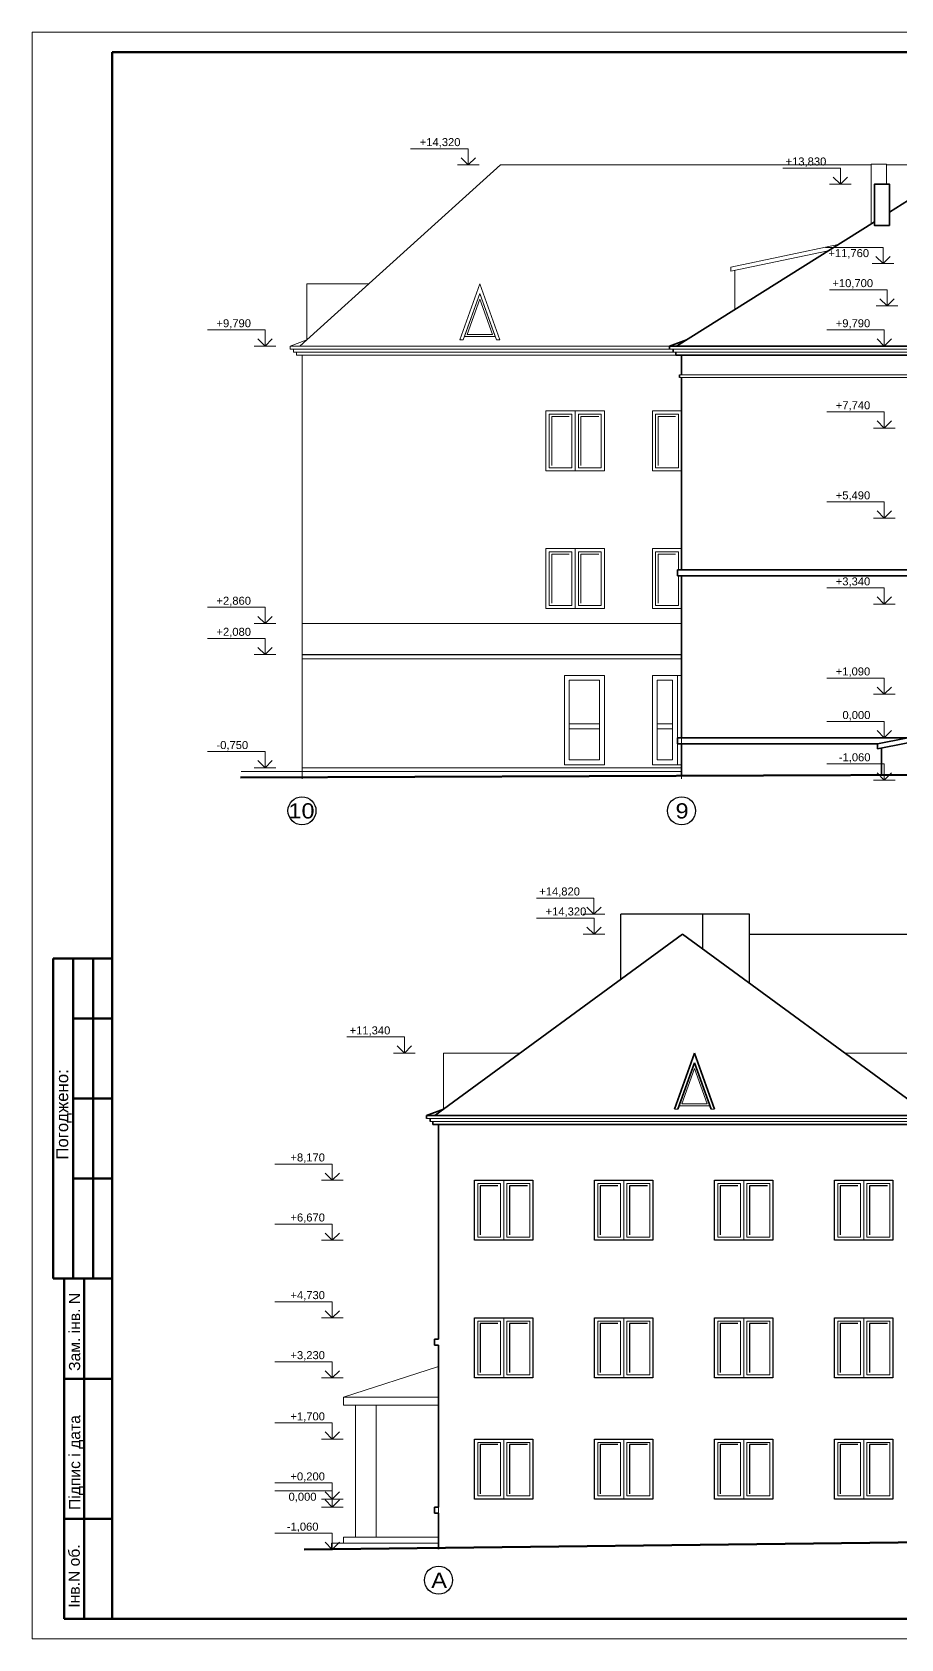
# Model space of a CAD drawing. Header units: millimetres. Extents: x 752233 to 2620908, y -654617 to -58944.
# Drawn here: x 1394982 to 1416703, y -312763 to -272613 of the extents above; entities that cross this region are included whole.
import ezdxf

# ---------------------------------------------------------------- set-up
doc = ezdxf.new("R2010")
doc.units = ezdxf.units.MM
doc.header["$LTSCALE"] = 90
doc.linetypes.add('DASHDOT', pattern=[25.4, 12.7, -6.35, 0, -6.35])
doc.layers.get('0').update_dxf_attribs({"lineweight": 15})
doc.styles.add('ar40', font='ar.shx', dxfattribs={"width": 0.8})
doc.styles.add('style2', font='ARIAL.TTF')
doc.styles.add('txt200', font='txt.shx', dxfattribs={"width": 0.9, "height": 200})

# ---------------------------------------------------------------- blocks, each defined once
blk = doc.blocks.new('otmet_tl')
at = {"color": 0, "linetype": 'ByBlock'}
for p, q in [((-16, 4.5), (0, 4.5)), ((0, 0), (0, 4.5)), ((-3, 0), (3, 0)), ((0, 0), (-2, 2)), ((2, 2), (0, 0))]:
    blk.add_line(p, q, dxfattribs=at)
at = {"color": 0, "linetype": 'ByBlock', "style": 'ar40', "width": 0.9}
blk.add_attdef('OTM', (-12.9, 5.7), '', height=2, dxfattribs=at)

msp = doc.modelspace()

# ---------------------------------------------------------------- linework, layer by layer
at = {"color": 250, "linetype": 'ByBlock', "ltscale": 4}
for p, q in [((1394982, -272613.1), (1394982, -312763.1)), ((1481337.4, -272613.1), (1394982, -272613.1)), ((1394982, -312763.1), (1481337.4, -312763.1))]:
    msp.add_line(p, q, dxfattribs=at)
at = {"color": 7, "lineweight": 50}
for p, q in [((1396982, -273113.1), (1396982, -312263.1)), ((1396982, -273113.1), (1480837.4, -273113.1)), ((1395511.8, -295765), (1396982, -295765)), ((1395511.8, -303760.5), (1395511.8, -295765)), ((1396011.8, -303760.5), (1396011.8, -295765)), ((1396511.8, -303760.5), (1396511.8, -295765)), ((1396011.8, -297265), (1396982, -297265)), ((1396011.8, -299260.5), (1396982, -299260.5)), ((1396011.8, -301260.5), (1396982, -301260.5)), ((1395511.8, -303760.5), (1396982, -303760.5)), ((1395782, -312263.1), (1395782, -303763.1)), ((1396282, -312263.1), (1396282, -303763.1)), ((1395782, -306263.1), (1396982, -306263.1)), ((1395782, -309763.1), (1396982, -309763.1)), ((1395782, -312263.1), (1480837.4, -312263.1))]:
    msp.add_line(p, q, dxfattribs=at)
at = {"color": 250, "lineweight": 15}
for p, q in [((1406689.6, -275930.5), (1401678.4, -280457.4)), ((1406689.6, -275930.5), (1415959.6, -275930.5)), ((1415959.6, -275914.4), (1415959.6, -277400.9)), ((1415959.6, -275914.4), (1416339.6, -275914.4)), ((1416339.6, -276414.4), (1416339.6, -275914.4)), ((1416339.6, -275930.5), (1418719.6, -275930.5)), ((1412450.5, -278484.3), (1415131.4, -277921.3)), ((1412450.5, -278586.5), (1414887.2, -278074.8)), ((1412450.5, -278484.3), (1412450.5, -278586.5)), ((1412550.5, -278565.5), (1412550.5, -279542.9)), ((1401852.5, -278902.6), (1401852.5, -280300.1)), ((1401852.5, -278902.6), (1403399.6, -278902.6)), ((1406175.5, -278902.6), (1405676, -280300.1)), ((1406175.5, -278902.6), (1406675, -280300.1)), ((1406175.5, -279140.3), (1405761, -280300.1)), ((1406175.5, -279140.3), (1406590, -280300.1)), ((1401429.6, -280457.4), (1401852.5, -280300.1)), ((1401429.6, -280532.4), (1401429.6, -280457.4)), ((1401429.6, -280457.4), (1410919.6, -280457.4)), ((1401429.6, -280532.4), (1410919.6, -280532.4)), ((1401519.6, -280607.4), (1401519.6, -280532.4)), ((1401519.6, -280607.4), (1411009.6, -280607.4)), ((1401589.6, -280682.4), (1401589.6, -280607.4)), ((1405761, -280300.1), (1405676, -280300.1)), ((1406675, -280300.1), (1406590, -280300.1)), ((1426859.6, -280532.4), (1410919.6, -280532.4)), ((1426769.6, -280607.4), (1411009.6, -280607.4)), ((1401589.6, -280682.4), (1411079.6, -280682.4)), ((1401729.6, -291231.9), (1401729.6, -280682.4)), ((1426609.6, -281177), (1411169.6, -281177)), ((1426609.6, -281247), (1411169.6, -281247)), ((1408409.6, -289900.3), (1409169.6, -289900.3)), ((1408409.6, -290020.3), (1409169.6, -290020.3)), ((1410609.6, -289900.3), (1410994.6, -289900.3)), ((1410609.6, -290020.3), (1410994.6, -290020.3)), ((1411219.6, -290997.4), (1401729.6, -290997.4)), ((1411219.6, -291088.9), (1400206, -291088.9)), ((1405266.8, -298128.1), (1405266.8, -299525.6)), ((1405266.8, -298128.1), (1407178.5, -298128.1)), ((1417220.9, -298128.1), (1415309.2, -298128.1)), ((1404843.8, -299757.9), (1417643.8, -299757.9)), ((1404933.8, -299832.9), (1417553.8, -299832.9)), ((1411043.8, -299525.6), (1411128.8, -299525.6)), ((1411957.9, -299525.6), (1412042.8, -299525.6)), ((1402763.8, -306722.9), (1405143.8, -305953.4)), ((1402763.8, -306722.9), (1405143.8, -306722.9)), ((1402763.8, -306722.9), (1402763.8, -306922.9)), ((1402763.8, -306922.9), (1405143.8, -306922.9)), ((1403063.8, -310222.9), (1403063.8, -306922.9)), ((1403583.8, -310222.9), (1403583.8, -306922.9)), ((1402763.8, -310372.9), (1402763.8, -310222.9)), ((1405143.8, -310222.9), (1402763.8, -310222.9)), ((1402463.8, -310528.5), (1402463.8, -310372.9)), ((1405143.8, -310372.9), (1402463.8, -310372.9))]:
    msp.add_line(p, q, dxfattribs=at)
at = {"color": 250, "lineweight": 35}
for p, q in [((1416419.6, -277111.9), (1417529.6, -276414.4)), ((1411095.1, -280457.4), (1416039.6, -277350.6)), ((1410919.6, -280457.4), (1411342.5, -280300.1)), ((1410919.6, -280532.4), (1410919.6, -280457.4)), ((1426859.6, -280457.4), (1410919.6, -280457.4)), ((1411009.6, -280607.4), (1411009.6, -280532.4)), ((1411079.6, -280682.4), (1411079.6, -280607.4)), ((1426699.6, -280682.4), (1411079.6, -280682.4)), ((1411219.6, -281177), (1411219.6, -280682.4)), ((1411169.6, -281247), (1411169.6, -281177)), ((1411219.6, -286047.4), (1411219.6, -281247)), ((1411119.6, -286047.4), (1426659.6, -286047.4)), ((1411119.6, -286197.4), (1411119.6, -286047.4)), ((1411119.6, -286197.4), (1426659.6, -286197.4)), ((1411219.6, -290247.4), (1411219.6, -286197.4)), ((1422559.6, -289127), (1416119.6, -290397.4)), ((1422559.6, -289249.3), (1416119.6, -290519.7)), ((1411119.6, -290247.4), (1416880, -290247.4)), ((1411119.6, -290397.4), (1411119.6, -290247.4)), ((1411119.6, -290397.4), (1416119.6, -290397.4)), ((1411219.6, -291195.9), (1411219.6, -290397.4)), ((1416119.6, -290519.7), (1416119.6, -290397.4)), ((1416219.6, -291176.9), (1416219.6, -290500)), ((1411243.8, -295156), (1405051.6, -299682.9)), ((1411243.8, -295156), (1417436.1, -299682.9)), ((1411543.3, -298128.1), (1411043.8, -299525.6)), ((1411543.3, -298128.1), (1412042.8, -299525.6)), ((1411543.3, -298365.8), (1411128.8, -299525.6)), ((1411543.3, -298365.8), (1411957.9, -299525.6)), ((1404843.8, -299682.9), (1405266.8, -299525.6)), ((1404843.8, -299682.9), (1417643.8, -299682.9)), ((1404843.8, -299757.9), (1404843.8, -299682.9)), ((1404933.8, -299832.9), (1404933.8, -299757.9)), ((1405003.8, -299907.9), (1405003.8, -299832.9)), ((1405003.8, -299907.9), (1417483.8, -299907.9)), ((1405143.8, -305272.9), (1405143.8, -299907.9)), ((1405043.8, -305422.9), (1405043.8, -305272.9)), ((1405043.8, -305272.9), (1405143.8, -305272.9)), ((1405043.8, -305422.9), (1405143.8, -305422.9)), ((1405143.8, -305422.9), (1405143.8, -309472.9)), ((1405043.8, -309622.9), (1405043.8, -309472.9)), ((1405043.8, -309472.9), (1405143.8, -309472.9)), ((1405043.8, -309622.9), (1405143.8, -309622.9)), ((1405143.8, -309622.9), (1405143.8, -310520.2))]:
    msp.add_line(p, q, dxfattribs=at)
at = {"color": 250, "lineweight": 18}
msp.add_line((1401729.6, -290247.4), (1401729.6, -280682.4), dxfattribs=at)
at = {"color": 250, "lineweight": 25}
for p, q in [((1401729.6, -288167.5), (1411219.6, -288167.5)), ((1412916.7, -294656), (1411753.8, -294656)), ((1412916.7, -296379), (1412916.7, -294656)), ((1412916.7, -295156), (1419564.3, -295156))]:
    msp.add_line(p, q, dxfattribs=at)
at = {"color": 1, "linetype": 'DASHDOT', "ltscale": 0.9}
for p, q in [((1401729.6, -290244.6), (1401729.6, -291720.6)), ((1411219.6, -290244.6), (1411219.6, -291720.6)), ((1405143.8, -309470.1), (1405143.8, -310946.1))]:
    msp.add_line(p, q, dxfattribs=at)
at = {"color": 250, "lineweight": 60}
for p, q in [((1400195.5, -291237.8), (1429371.6, -291127)), ((1401787.5, -310531.2), (1417343.8, -310348))]:
    msp.add_line(p, q, dxfattribs=at)
at = {"color": 250, "lineweight": 30}
for p, q in [((1409703.8, -296281.9), (1409703.8, -294656)), ((1411753.8, -294656), (1409703.8, -294656)), ((1411753.8, -295528.9), (1411753.8, -294656))]:
    msp.add_line(p, q, dxfattribs=at)
at = {"color": 250, "lineweight": 35}
msp.add_lwpolyline([(1416419.6, -277444.4), (1416039.6, -277444.4), (1416039.6, -276414.4), (1416419.6, -276414.4)], close=True, dxfattribs=at)
at = {"color": 250, "lineweight": 15}
for points in [[(1406560.6, -280217.7), (1405790.4, -280217.7), (1406175.5, -279140.3), (1406175.5, -279140.3)], [(1406489.6, -280167.7), (1405861.4, -280167.7), (1406175.5, -279288.8)], [(1407829.6, -282077.4), (1409289.6, -282077.4), (1409289.6, -283577.4), (1407829.6, -283577.4)], [(1407829.6, -282077.4), (1408559.6, -282077.4), (1408559.6, -283577.4), (1407829.6, -283577.4)], [(1407909.6, -282157.4), (1408479.6, -282157.4), (1408479.6, -283497.4), (1407909.6, -283497.4)], [(1409209.6, -282157.4), (1408639.6, -282157.4), (1408639.6, -283497.4), (1409209.6, -283497.4)], [(1410489.6, -282077.4), (1411219.6, -282077.4), (1411219.6, -283577.4), (1410489.6, -283577.4)], [(1410569.6, -282157.4), (1411139.6, -282157.4), (1411139.6, -283497.4), (1410569.6, -283497.4)], [(1407829.6, -285517.4), (1409289.6, -285517.4), (1409289.6, -287017.4), (1407829.6, -287017.4)], [(1407829.6, -285517.4), (1408559.6, -285517.4), (1408559.6, -287017.4), (1407829.6, -287017.4)], [(1407909.6, -285597.4), (1408479.6, -285597.4), (1408479.6, -286937.4), (1407909.6, -286937.4)], [(1409209.6, -285597.4), (1408639.6, -285597.4), (1408639.6, -286937.4), (1409209.6, -286937.4)], [(1401729.6, -287391.4), (1411219.6, -287391.4), (1411219.6, -288269.4), (1401729.6, -288269.4)], [(1408289.6, -288690.3), (1409289.6, -288690.3), (1409289.6, -290920.3), (1408289.6, -290920.3)], [(1408409.6, -288810.3), (1409169.6, -288810.3), (1409169.6, -290800.3), (1408409.6, -290800.3)], [(1410489.6, -288690.3), (1411114.6, -288690.3), (1411114.6, -290920.3), (1410489.6, -290920.3)], [(1410609.6, -288810.3), (1410994.6, -288810.3), (1410994.6, -290800.3), (1410609.6, -290800.3)], [(1411158.3, -299443.2), (1411928.4, -299443.2), (1411543.3, -298365.8), (1411543.3, -298365.8)], [(1411229.2, -299393.2), (1411857.4, -299393.2), (1411543.3, -298514.3)], [(1406043.8, -301302.9), (1406773.8, -301302.9), (1406773.8, -302802.9), (1406043.8, -302802.9)], [(1406123.8, -301382.9), (1406693.8, -301382.9), (1406693.8, -302722.9), (1406123.8, -302722.9)], [(1407423.8, -301382.9), (1406853.8, -301382.9), (1406853.8, -302722.9), (1407423.8, -302722.9)], [(1409043.8, -301302.9), (1409773.8, -301302.9), (1409773.8, -302802.9), (1409043.8, -302802.9)], [(1409123.8, -301382.9), (1409693.8, -301382.9), (1409693.8, -302722.9), (1409123.8, -302722.9)], [(1410423.8, -301382.9), (1409853.8, -301382.9), (1409853.8, -302722.9), (1410423.8, -302722.9)], [(1412043.8, -301302.9), (1412773.8, -301302.9), (1412773.8, -302802.9), (1412043.8, -302802.9)], [(1412123.8, -301382.9), (1412693.8, -301382.9), (1412693.8, -302722.9), (1412123.8, -302722.9)], [(1413423.8, -301382.9), (1412853.8, -301382.9), (1412853.8, -302722.9), (1413423.8, -302722.9)], [(1415043.8, -301302.9), (1415773.8, -301302.9), (1415773.8, -302802.9), (1415043.8, -302802.9)], [(1415123.8, -301382.9), (1415693.8, -301382.9), (1415693.8, -302722.9), (1415123.8, -302722.9)], [(1416423.8, -301382.9), (1415853.8, -301382.9), (1415853.8, -302722.9), (1416423.8, -302722.9)], [(1406043.8, -304742.9), (1406773.8, -304742.9), (1406773.8, -306242.9), (1406043.8, -306242.9)], [(1406123.8, -304822.9), (1406693.8, -304822.9), (1406693.8, -306162.9), (1406123.8, -306162.9)], [(1407423.8, -304822.9), (1406853.8, -304822.9), (1406853.8, -306162.9), (1407423.8, -306162.9)], [(1409043.8, -304742.9), (1409773.8, -304742.9), (1409773.8, -306242.9), (1409043.8, -306242.9)], [(1409123.8, -304822.9), (1409693.8, -304822.9), (1409693.8, -306162.9), (1409123.8, -306162.9)], [(1410423.8, -304822.9), (1409853.8, -304822.9), (1409853.8, -306162.9), (1410423.8, -306162.9)], [(1412043.8, -304742.9), (1412773.8, -304742.9), (1412773.8, -306242.9), (1412043.8, -306242.9)], [(1412123.8, -304822.9), (1412693.8, -304822.9), (1412693.8, -306162.9), (1412123.8, -306162.9)], [(1413423.8, -304822.9), (1412853.8, -304822.9), (1412853.8, -306162.9), (1413423.8, -306162.9)], [(1415043.8, -304742.9), (1415773.8, -304742.9), (1415773.8, -306242.9), (1415043.8, -306242.9)], [(1415123.8, -304822.9), (1415693.8, -304822.9), (1415693.8, -306162.9), (1415123.8, -306162.9)], [(1416423.8, -304822.9), (1415853.8, -304822.9), (1415853.8, -306162.9), (1416423.8, -306162.9)], [(1406043.8, -307772.9), (1406773.8, -307772.9), (1406773.8, -309272.9), (1406043.8, -309272.9)], [(1406123.8, -307852.9), (1406693.8, -307852.9), (1406693.8, -309192.9), (1406123.8, -309192.9)], [(1407423.8, -307852.9), (1406853.8, -307852.9), (1406853.8, -309192.9), (1407423.8, -309192.9)], [(1409043.8, -307772.9), (1409773.8, -307772.9), (1409773.8, -309272.9), (1409043.8, -309272.9)], [(1409123.8, -307852.9), (1409693.8, -307852.9), (1409693.8, -309192.9), (1409123.8, -309192.9)], [(1410423.8, -307852.9), (1409853.8, -307852.9), (1409853.8, -309192.9), (1410423.8, -309192.9)], [(1412043.8, -307772.9), (1412773.8, -307772.9), (1412773.8, -309272.9), (1412043.8, -309272.9)], [(1412123.8, -307852.9), (1412693.8, -307852.9), (1412693.8, -309192.9), (1412123.8, -309192.9)], [(1413423.8, -307852.9), (1412853.8, -307852.9), (1412853.8, -309192.9), (1413423.8, -309192.9)], [(1415043.8, -307772.9), (1415773.8, -307772.9), (1415773.8, -309272.9), (1415043.8, -309272.9)], [(1415123.8, -307852.9), (1415693.8, -307852.9), (1415693.8, -309192.9), (1415123.8, -309192.9)], [(1416423.8, -307852.9), (1415853.8, -307852.9), (1415853.8, -309192.9), (1416423.8, -309192.9)]]:
    msp.add_lwpolyline(points, close=True, dxfattribs=at)
for points in [[(1408409.9, -282214.5), (1407972.3, -282214.5), (1407972.3, -283443.6)], [(1409154.9, -282214.5), (1408702.3, -282214.5), (1408702.3, -283443.6)], [(1411219.6, -283577.4), (1410489.6, -283577.4), (1410489.6, -282077.4), (1411219.6, -282077.4)], [(1411069.9, -282214.5), (1410632.3, -282214.5), (1410632.3, -283443.6)], [(1408409.9, -285654.5), (1407972.3, -285654.5), (1407972.3, -286883.6)], [(1409154.9, -285654.5), (1408702.3, -285654.5), (1408702.3, -286883.6)], [(1411219.6, -287017.4), (1410489.6, -287017.4), (1410489.6, -285517.4), (1411219.6, -285517.4)], [(1411219.6, -286197.4), (1411219.6, -287017.4), (1410489.6, -287017.4), (1410489.6, -285517.4), (1411219.6, -285517.4), (1411219.6, -286047.4)], [(1411139.6, -286197.4), (1411139.6, -286937.4), (1410569.6, -286937.4), (1410569.6, -285597.4), (1411139.6, -285597.4), (1411139.6, -286047.4)], [(1411069.9, -285654.5), (1410632.3, -285654.5), (1410632.3, -286883.6)], [(1411219.6, -290920.3), (1410489.6, -290920.3), (1410489.6, -288690.3), (1411219.6, -288690.3)]]:
    msp.add_lwpolyline(points, dxfattribs=at)
at = {"color": 250, "lineweight": 30}
for points in [[(1406043.8, -301302.9), (1407503.8, -301302.9), (1407503.8, -302802.9), (1406043.8, -302802.9)], [(1409043.8, -301302.9), (1410503.8, -301302.9), (1410503.8, -302802.9), (1409043.8, -302802.9)], [(1412043.8, -301302.9), (1413503.8, -301302.9), (1413503.8, -302802.9), (1412043.8, -302802.9)], [(1415043.8, -301302.9), (1416503.8, -301302.9), (1416503.8, -302802.9), (1415043.8, -302802.9)], [(1406043.8, -304742.9), (1407503.8, -304742.9), (1407503.8, -306242.9), (1406043.8, -306242.9)], [(1409043.8, -304742.9), (1410503.8, -304742.9), (1410503.8, -306242.9), (1409043.8, -306242.9)], [(1412043.8, -304742.9), (1413503.8, -304742.9), (1413503.8, -306242.9), (1412043.8, -306242.9)], [(1415043.8, -304742.9), (1416503.8, -304742.9), (1416503.8, -306242.9), (1415043.8, -306242.9)], [(1406043.8, -307772.9), (1407503.8, -307772.9), (1407503.8, -309272.9), (1406043.8, -309272.9)], [(1409043.8, -307772.9), (1410503.8, -307772.9), (1410503.8, -309272.9), (1409043.8, -309272.9)], [(1412043.8, -307772.9), (1413503.8, -307772.9), (1413503.8, -309272.9), (1412043.8, -309272.9)], [(1415043.8, -307772.9), (1416503.8, -307772.9), (1416503.8, -309272.9), (1415043.8, -309272.9)]]:
    msp.add_lwpolyline(points, close=True, dxfattribs=at)
for points in [[(1406624.1, -301440), (1406186.6, -301440), (1406186.6, -302669.2)], [(1407369.2, -301440), (1406916.6, -301440), (1406916.6, -302669.2)], [(1409624.1, -301440), (1409186.6, -301440), (1409186.6, -302669.2)], [(1410369.2, -301440), (1409916.6, -301440), (1409916.6, -302669.2)], [(1412624.1, -301440), (1412186.6, -301440), (1412186.6, -302669.2)], [(1413369.2, -301440), (1412916.6, -301440), (1412916.6, -302669.2)], [(1415624.1, -301440), (1415186.6, -301440), (1415186.6, -302669.2)], [(1416369.2, -301440), (1415916.6, -301440), (1415916.6, -302669.2)], [(1406624.1, -304880), (1406186.6, -304880), (1406186.6, -306109.2)], [(1407369.2, -304880), (1406916.6, -304880), (1406916.6, -306109.2)], [(1409624.1, -304880), (1409186.6, -304880), (1409186.6, -306109.2)], [(1410369.2, -304880), (1409916.6, -304880), (1409916.6, -306109.2)], [(1412624.1, -304880), (1412186.6, -304880), (1412186.6, -306109.2)], [(1413369.2, -304880), (1412916.6, -304880), (1412916.6, -306109.2)], [(1415624.1, -304880), (1415186.6, -304880), (1415186.6, -306109.2)], [(1416369.2, -304880), (1415916.6, -304880), (1415916.6, -306109.2)], [(1406624.1, -307910), (1406186.6, -307910), (1406186.6, -309139.2)], [(1407369.2, -307910), (1406916.6, -307910), (1406916.6, -309139.2)], [(1409624.1, -307910), (1409186.6, -307910), (1409186.6, -309139.2)], [(1410369.2, -307910), (1409916.6, -307910), (1409916.6, -309139.2)], [(1412624.1, -307910), (1412186.6, -307910), (1412186.6, -309139.2)], [(1413369.2, -307910), (1412916.6, -307910), (1412916.6, -309139.2)], [(1415624.1, -307910), (1415186.6, -307910), (1415186.6, -309139.2)], [(1416369.2, -307910), (1415916.6, -307910), (1415916.6, -309139.2)]]:
    msp.add_lwpolyline(points, dxfattribs=at)
at = {"color": 7, "lineweight": 30, "ltscale": 2}
for centre in [(1401729.4, -292070.6), (1411219.4, -292070.6), (1405143.7, -311296.1)]:
    msp.add_circle(centre, 350, dxfattribs=at)

# ---------------------------------------------------------------- block references
at = {"color": 5, "lineweight": 20, "ltscale": 0.9}
ref = msp.add_blockref('otmet_tl', (1405885.9, -275930.5), dxfattribs=dict(at, xscale=90, yscale=90, zscale=200))
ref.add_attrib('OTM', '+14,320', (1404673.9, -275461), dxfattribs={"color": 0, "linetype": 'ByBlock', "height": 200, "style": 'style2'})
ref = msp.add_blockref('otmet_tl', (1415189.4, -276414.4), dxfattribs=dict(at, xscale=90, yscale=90, zscale=200))
ref.add_attrib('OTM', '+13,830', (1413820.6, -275945), dxfattribs={"color": 0, "linetype": 'ByBlock', "height": 200, "style": 'style2'})
ref = msp.add_blockref('otmet_tl', (1416258.5, -278396.5), dxfattribs=dict(at, xscale=90, yscale=90, zscale=200))
ref.add_attrib('OTM', '+11,760', (1414889.7, -278235.1), dxfattribs={"color": 0, "linetype": 'ByBlock', "height": 200, "style": 'style2'})
ref = msp.add_blockref('otmet_tl', (1416358.5, -279455.1), dxfattribs=dict(at, xscale=90, yscale=90, zscale=200))
ref.add_attrib('OTM', '+10,700', (1414989.7, -278985.6), dxfattribs={"color": 0, "linetype": 'ByBlock', "height": 200, "style": 'style2'})
ref = msp.add_blockref('otmet_tl', (1400804.9, -280457.4), dxfattribs=dict(at, xscale=90, yscale=90, zscale=200))
ref.add_attrib('OTM', '+9,790', (1399591.5, -279987.9), dxfattribs={"color": 0, "linetype": 'ByBlock', "height": 200, "style": 'style2'})
ref = msp.add_blockref('otmet_tl', (1416287.9, -280457.4), dxfattribs=dict(at, xscale=90, yscale=90, zscale=200))
ref.add_attrib('OTM', '+9,790', (1415074.5, -279987.9), dxfattribs={"color": 0, "linetype": 'ByBlock', "height": 200, "style": 'style2'})
ref = msp.add_blockref('otmet_tl', (1416287.9, -282507.4), dxfattribs=dict(at, xscale=90, yscale=90, zscale=200))
ref.add_attrib('OTM', '+7,740', (1415074.5, -282037.9), dxfattribs={"color": 0, "linetype": 'ByBlock', "height": 200, "style": 'style2'})
ref = msp.add_blockref('otmet_tl', (1416287.9, -284757.4), dxfattribs=dict(at, xscale=90, yscale=90, zscale=200))
ref.add_attrib('OTM', '+5,490', (1415074.5, -284287.9), dxfattribs={"color": 0, "linetype": 'ByBlock', "height": 200, "style": 'style2'})
ref = msp.add_blockref('otmet_tl', (1416287.9, -286907.4), dxfattribs=dict(at, xscale=90, yscale=90, zscale=200))
ref.add_attrib('OTM', '+3,340', (1415074.5, -286437.9), dxfattribs={"color": 0, "linetype": 'ByBlock', "height": 200, "style": 'style2'})
ref = msp.add_blockref('otmet_tl', (1400804.9, -287391.4), dxfattribs=dict(at, xscale=90, yscale=90, zscale=200))
ref.add_attrib('OTM', '+2,860', (1399591.5, -286921.9), dxfattribs={"color": 0, "linetype": 'ByBlock', "height": 200, "style": 'style2'})
ref = msp.add_blockref('otmet_tl', (1400804.9, -288167.5), dxfattribs=dict(at, xscale=90, yscale=90, zscale=200))
ref.add_attrib('OTM', '+2,080', (1399591.5, -287698), dxfattribs={"color": 0, "linetype": 'ByBlock', "height": 200, "style": 'style2'})
ref = msp.add_blockref('otmet_tl', (1416287.9, -289157.4), dxfattribs=dict(at, xscale=90, yscale=90, zscale=200))
ref.add_attrib('OTM', '+1,090', (1415074.5, -288687.9), dxfattribs={"color": 0, "linetype": 'ByBlock', "height": 200, "style": 'style2'})
ref = msp.add_blockref('otmet_tl', (1416287.9, -290247.4), dxfattribs=dict(at, xscale=90, yscale=90, zscale=200))
ref.add_attrib('OTM', '0,000', (1415241.6, -289777.9), dxfattribs={"color": 0, "linetype": 'ByBlock', "height": 200, "style": 'style2'})
ref = msp.add_blockref('otmet_tl', (1400804.9, -290997.4), dxfattribs=dict(at, xscale=90, yscale=90, zscale=200))
ref.add_attrib('OTM', '-0,750', (1399591.5, -290527.9), dxfattribs={"color": 0, "linetype": 'ByBlock', "height": 200, "style": 'style2'})
ref = msp.add_blockref('otmet_tl', (1416287.9, -291303), dxfattribs=dict(at, xscale=90, yscale=90, zscale=200))
ref.add_attrib('OTM', '-1,060', (1415151.3, -290833.5), dxfattribs={"color": 0, "linetype": 'ByBlock', "height": 200, "style": 'style2'})
ref = msp.add_blockref('otmet_tl', (1409029.9, -294656), dxfattribs=dict(at, xscale=90, yscale=90, zscale=200))
ref.add_attrib('OTM', '+14,820', (1407661.1, -294186.6), dxfattribs={"color": 0, "linetype": 'ByBlock', "height": 200, "style": 'style2'})
ref = msp.add_blockref('otmet_tl', (1409031.9, -295156), dxfattribs=dict(at, xscale=90, yscale=90, zscale=200))
ref.add_attrib('OTM', '+14,320', (1407819.8, -294686.6), dxfattribs={"color": 0, "linetype": 'ByBlock', "height": 200, "style": 'style2'})
ref = msp.add_blockref('otmet_tl', (1404289.1, -298128.1), dxfattribs=dict(at, xscale=90, yscale=90, zscale=200))
ref.add_attrib('OTM', '+11,340', (1402920.2, -297658.6), dxfattribs={"color": 0, "linetype": 'ByBlock', "height": 200, "style": 'style2'})
ref = msp.add_blockref('otmet_tl', (1402486.8, -301302.9), dxfattribs=dict(at, xscale=90, yscale=90, zscale=200))
ref.add_attrib('OTM', '+8,170', (1401440.5, -300833.4), dxfattribs={"color": 0, "linetype": 'ByBlock', "height": 200, "style": 'style2'})
ref = msp.add_blockref('otmet_tl', (1402486.8, -302802.9), dxfattribs=dict(at, xscale=90, yscale=90, zscale=200))
ref.add_attrib('OTM', '+6,670', (1401440.5, -302333.4), dxfattribs={"color": 0, "linetype": 'ByBlock', "height": 200, "style": 'style2'})
ref = msp.add_blockref('otmet_tl', (1402486.8, -304742.9), dxfattribs=dict(at, xscale=90, yscale=90, zscale=200))
ref.add_attrib('OTM', '+4,730', (1401440.5, -304273.4), dxfattribs={"color": 0, "linetype": 'ByBlock', "height": 200, "style": 'style2'})
ref = msp.add_blockref('otmet_tl', (1402486.8, -306242.9), dxfattribs=dict(at, xscale=90, yscale=90, zscale=200))
ref.add_attrib('OTM', '+3,230', (1401440.5, -305773.4), dxfattribs={"color": 0, "linetype": 'ByBlock', "height": 200, "style": 'style2'})
ref = msp.add_blockref('otmet_tl', (1402486.8, -307772.9), dxfattribs=dict(at, xscale=90, yscale=90, zscale=200))
ref.add_attrib('OTM', '+1,700', (1401440.5, -307303.4), dxfattribs={"color": 0, "linetype": 'ByBlock', "height": 200, "style": 'style2'})
ref = msp.add_blockref('otmet_tl', (1402486.8, -309272.9), dxfattribs=dict(at, xscale=90, yscale=90, zscale=200))
ref.add_attrib('OTM', '+0,200', (1401440.5, -308803.4), dxfattribs={"color": 0, "linetype": 'ByBlock', "height": 200, "style": 'style2'})
ref = msp.add_blockref('otmet_tl', (1402486.8, -309472.9), dxfattribs=dict(at, xscale=90, yscale=90, zscale=200))
ref.add_attrib('OTM', '0,000', (1401393.4, -309311.4), dxfattribs={"color": 0, "linetype": 'ByBlock', "height": 200, "style": 'style2'})
ref = msp.add_blockref('otmet_tl', (1402486.8, -310528.5), dxfattribs=dict(at, xscale=90, yscale=90, zscale=200))
ref.add_attrib('OTM', '-1,060', (1401350.2, -310059), dxfattribs={"color": 0, "linetype": 'ByBlock', "height": 200, "style": 'style2'})

# ---------------------------------------------------------------- texts
at = {"color": 7, "linetype": 'Continuous', "style": 'style2', "width": 1.1}
for s, p in [('10', (1401392.7, -292262.5)), ('9', (1411070.2, -292262.5)), ('А', (1404963.6, -311488))]:
    msp.add_text(s, height=380, dxfattribs=at).set_placement(p)
at = {"color": 7, "linetype": 'Continuous', "style": 'style2'}
for s, p in [('Зам. iнв. N', (1396182.9, -306067.1)), ('Пiдпис i дата', (1396184, -309541.4)), ('Iнв.N об.', (1396172.9, -311984))]:
    msp.add_text(s, height=280, rotation=90, dxfattribs=at).set_placement(p)
at = {"color": 0, "lineweight": 15, "insert": (1395583.7, -300787.6), "char_height": 300, "attachment_point": 1, "rotation": 90, "style": 'txt200'}
msp.add_mtext('{\\fArial|b0|i0|c204|p34;\\W1;Погоджено:}', dxfattribs=at)

doc.saveas('drawing.dxf')
